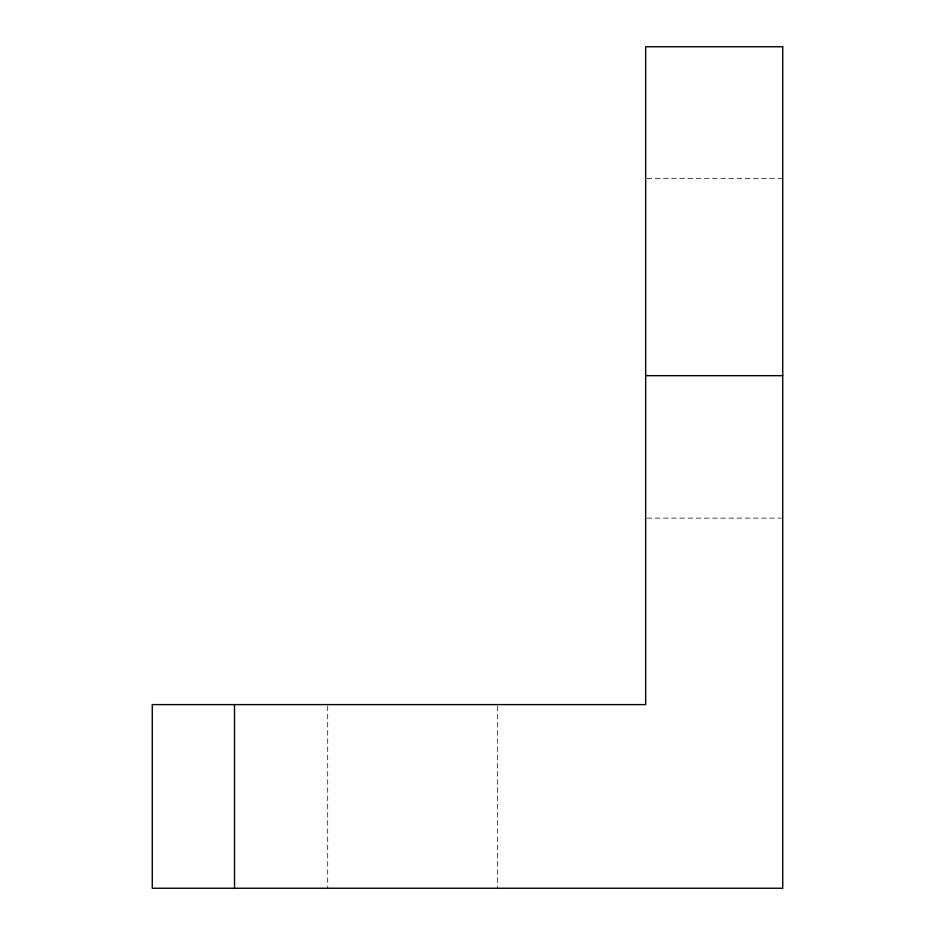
<?xml version="1.0" encoding="UTF-8"?>
<svg xmlns="http://www.w3.org/2000/svg" width="935" height="935" viewBox="0 0 935 935"><rect width="100%" height="100%" fill="white"/><g stroke="black" fill="none" stroke-linecap="round" stroke-linejoin="round"><path stroke-width="0.7" stroke-dasharray="4.67 3.51" d="M647.125 178.41L782.724 178.41M647.125 518.119L781.263 518.119M497.654 706.054L497.654 888.25M327.706 706.054L327.706 888.25"/><path stroke-width="1.4" d="M645.664 375.671L782.724 375.671M234.51 704.604L234.51 888.25M782.724 46.75L645.664 46.75L645.664 704.604L152.276 704.604L152.276 888.25L782.724 888.25L782.724 46.75"/></g></svg>
